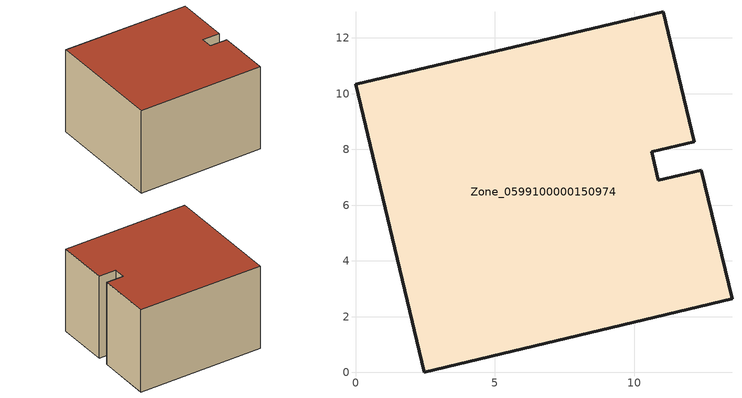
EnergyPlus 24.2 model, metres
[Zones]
Zone_0599100000150974
 floor ground (C_G): 0,10.35 11.04,12.94 12.15,8.28 10.62,7.92 10.86,6.89 12.39,7.25 13.5,2.63 2.47,0 z0
 wall outside (C_F): 12.39,7.25 10.86,6.89 10.62,7.92 12.15,8.28 11.04,12.94 0,10.35 2.47,0 13.5,2.63 12.39,7.25 z0:7.72
 roof outside (C_R): 11.04,12.94 0,10.35 2.47,0 13.5,2.63 12.39,7.25 10.86,6.89 10.62,7.92 12.15,8.28 z7.72
[BUILDING]
Pand.0599100000150974: North Axis=0; Terrain=City; Loads Convergence Tolerance Value=0.04; Temperature Convergence Tolerance Value=0.4; Solar Distribution=FullExterior; Maximum Number of Warmup Days=25; Minimum Number of Warmup Days=1
[Site:Location]
Rotterdam.The.Hague.AP_ZH_NLD Design_Conditions: Latitude=51.96; Longitude=4.45; Time Zone=1; Elevation=-4.5
[SITE:GROUNDTEMPERATURE:BUILDINGSURFACE]
18, 18, 18, 18, 18, 18, 18, 18, 18, 18, 18, 18
[MATERIAL] Thermal Absorptance=0.9; Solar Absorptance=0.7; Visible Absorptance=0.7
Name | Roughness | Thickness | Conductivity | Density | Specific Heat
G.TC.1946 | MediumSmooth | 0.15 | 1 | 540 | 1210
F.TC.1946 | Rough | 0.3 | 0.857143 | 1920 | 840
R.TC.1946 | MediumRough | 0.2 | 0.909091 | 1500 | 1000
[CONSTRUCTION]
C_G: G.TC.1946
C_F: F.TC.1946
C_R: R.TC.1946
[ZONE]
Zone_0599100000150974: Type=1; Multiplier=1; Ceiling Height=Autocalculate; Volume=Autocalculate; Floor Area=autocalculate; Part of Total Floor Area=Yes
[ZONEINFILTRATION:DESIGNFLOWRATE]
Infil_Zone_0599100000150974: Zone or ZoneList or Space or SpaceList=Zone_0599100000150974; Schedule=AlwaysOn; Design Flow Rate Calculation Method=Flow/Area; Flow Rate per Floor Area=0.003; Constant Term Coefficient=1; Temperature Term Coefficient=0; Velocity Term Coefficient=0; Velocity Squared Term Coefficient=0
[HVACTEMPLATE:ZONE:IDEALLOADSAIRSYSTEM]
Zone_0599100000150974: Maximum Heating Supply Air Temperature=50; Minimum Cooling Supply Air Temperature=13; Maximum Heating Supply Air Humidity Ratio=0.0156; Minimum Cooling Supply Air Humidity Ratio=0.0077; Heating Limit=NoLimit; Cooling Limit=NoLimit; Dehumidification Control Type=ConstantSensibleHeatRatio; Cooling Sensible Heat Ratio=0.7; Dehumidification Setpoint=60; Humidification Control Type=None; Humidification Setpoint=30; Outdoor Air Method=None; Outdoor Air Flow Rate per Person=0.00944; Outdoor Air Flow Rate per Zone Floor Area=0; Outdoor Air Flow Rate per Zone=0; Demand Controlled Ventilation Type=None; Outdoor Air Economizer Type=NoEconomizer; Heat Recovery Type=None; Sensible Heat Recovery Effectiveness=0.7; Latent Heat Recovery Effectiveness=0.65
[ZONECONTROL:THERMOSTAT]
ThermostatControl_Zone_0599100000150974: Zone or ZoneList=Zone_0599100000150974; Control Type Schedule=DualSetpointControlType; Control 1=Thermostat_Zone_0599100000150974; Temperature Difference Between Cutout And Setpoint=0
[THERMOSTATSETPOINT:DUALSETPOINT]
Thermostat_Zone_0599100000150974: Heating Setpoint Temperature Schedule=HeatingSetpoint_Zone_0599100000150974; Cooling Setpoint Temperature Schedule=CoolingSetpoint_Zone_0599100000150974
[SCHEDULE:COMPACT]
HeatingSetpoint_Zone_0599100000150974: Through: 12/31, For: AllDays, Until: 24:00, 21
CoolingSetpoint_Zone_0599100000150974: Through: 12/31, For: AllDays, Until: 24:00, 24
DualSetpointControlType: Through: 12/31, For: AllDays, Until: 24:00, 4
AlwaysOn: Through: 12/31, For: AllDays, Until: 24:00, 1
